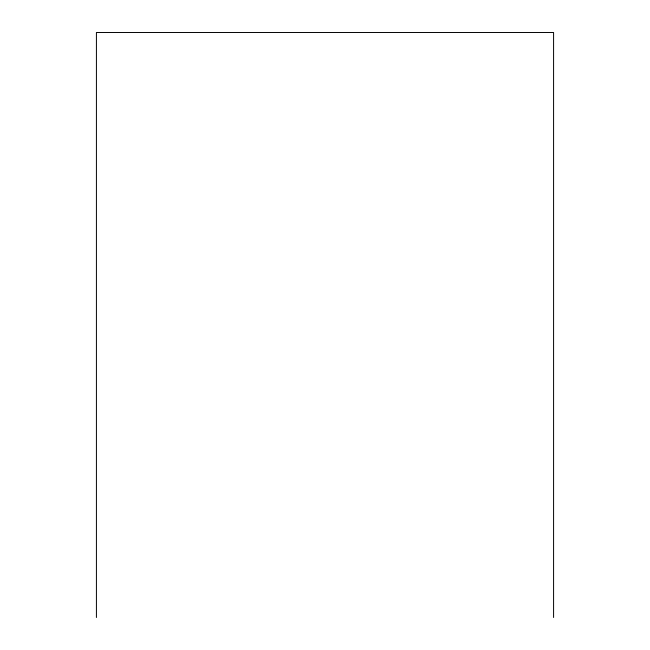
<?xml version="1.0" encoding="UTF-8"?>
<svg xmlns="http://www.w3.org/2000/svg" width="650" height="650" viewBox="0 0 650 650"><rect width="100%" height="100%" fill="white"/><g stroke="black" fill="none" stroke-linecap="round" stroke-linejoin="round"><path stroke-width="0.97" d="M553.581 617.5L553.581 32.5L96.419 32.5L96.419 617.5"/></g></svg>
